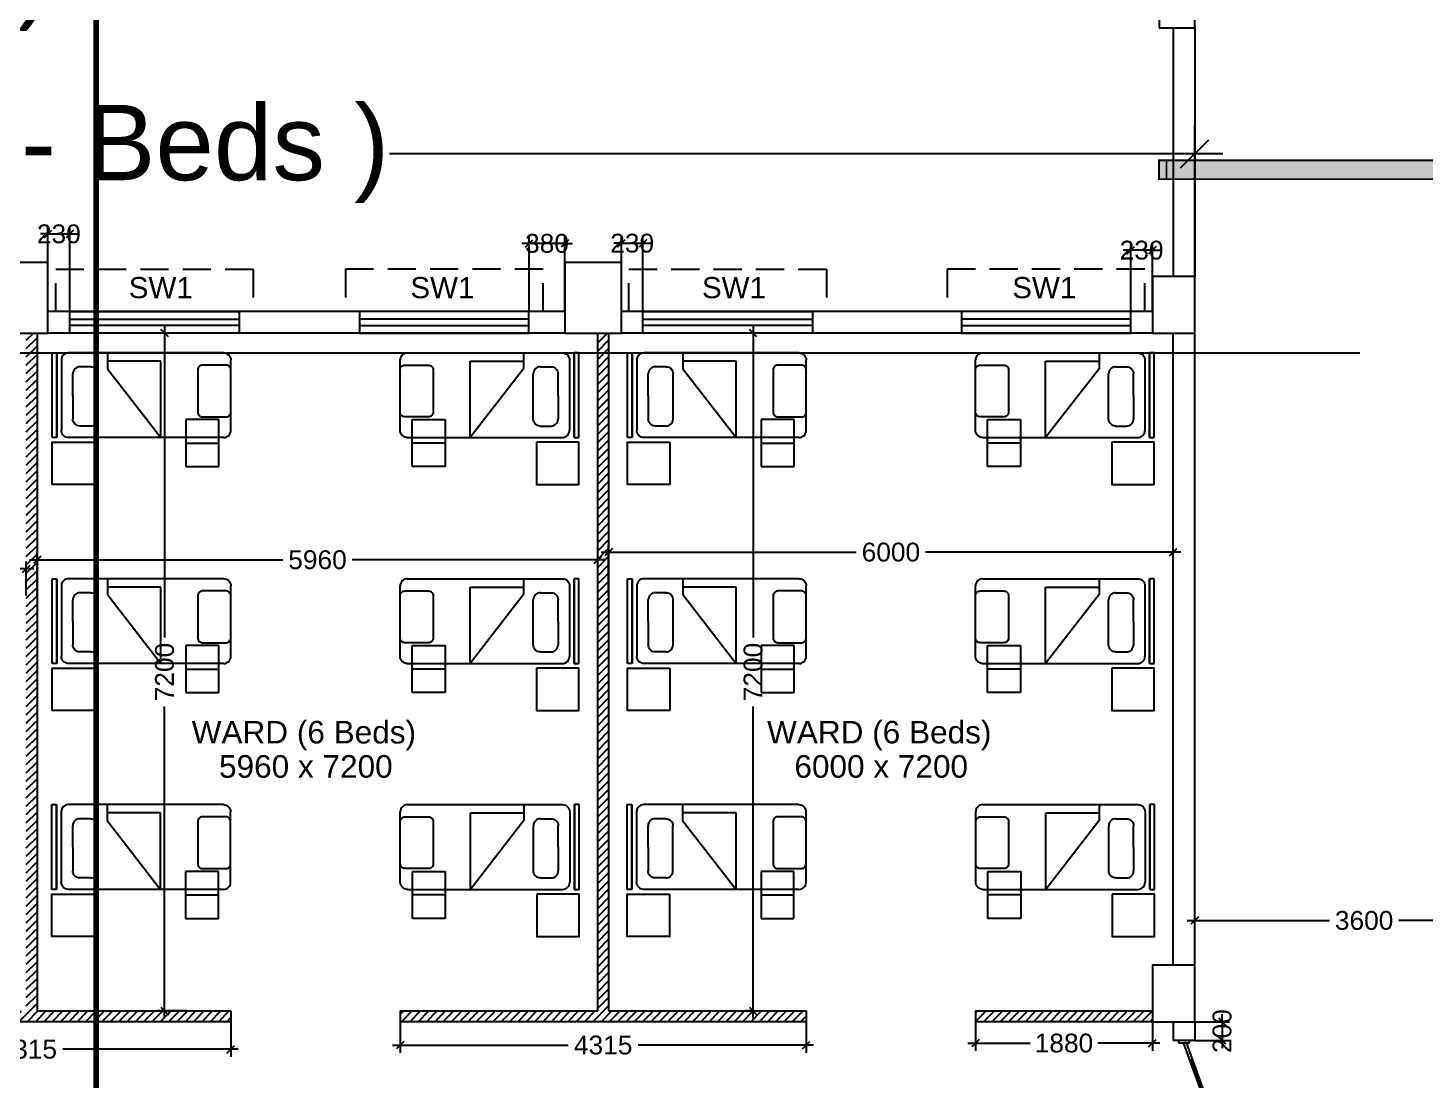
# Model space of a CAD drawing. Extents: x 7620542 to 7843793, y -6476226 to -6093835.
# Drawn here: x 7670059 to 7684907, y -6386640 to -6375462 of the extents above; entities that cross this region are included whole.
import ezdxf
from ezdxf.enums import TextEntityAlignment as Align

# ---------------------------------------------------------------- set-up
doc = ezdxf.new("R2010")
doc.units = 0
doc.header["$LTSCALE"] = 600
doc.header["$MEASUREMENT"] = 0
doc.header["$PDMODE"] = 35
doc.linetypes.add('DASHED', pattern=[0.75, 0.5, -0.25])
doc.linetypes.add('HIDDEN', pattern=[0.375, 0.25, -0.125])
doc.layers.get('0').update_dxf_attribs({"linetype": 'CONTINUOUS'})
doc.layers.get('Defpoints').update_dxf_attribs({"linetype": 'CONTINUOUS'})
for name, color, linetype in [('Beds', 33, 'CONTINUOUS'), ('Car', 8, 'CONTINUOUS'), ('chajja', 7, 'CONTINUOUS'), ('DIM-TEXT', 8, 'CONTINUOUS'), ('Exp.Joint', 104, 'CONTINUOUS'), ('Fire Door', 10, 'CONTINUOUS'), ('joinery', 7, 'CONTINUOUS'), ('LA-column', 3, 'CONTINUOUS'), ('PARTI', 21, 'CONTINUOUS'), ('Room Dim', 1, 'CONTINUOUS'), ('Sections', 10, 'CONTINUOUS'), ('TEXT', 6, 'CONTINUOUS'), ('Walls', 7, 'CONTINUOUS'), ('Ward Hatch', 170, 'CONTINUOUS'), ('WIN', 151, 'CONTINUOUS'), ('Working Dim', 5, 'CONTINUOUS')]:
    doc.layers.add(name, color=color, linetype=linetype)
doc.styles.add('ari', font='arial.ttf')
doc.styles.add('RT', font='romant.shx')
doc.dimstyles.new('int. dim', dxfattribs={"dimtxt": 450, "dimasz": 80, "dimexe": 80, "dimexo": 0, "dimgap": 70, "dimtad": 0, "dimdec": 0, "dimzin": 12, "dimdsep": 46, "dimtxsty": 'ari', "dimblk": 'OBLIQUE', "dimcen": 2, "dimdle": 80, "dimclrd": 256, "dimclre": 256, "dimclrt": 6, "dimadec": 0, "dimazin": 0, "dimtfac": 1, "dimtdec": 0, "dimtix": 1, "dimtmove": 2, "dimatfit": 3, "dimfxl": 1, "dimtolj": 1, "dimtzin": 0, "dimlwd": -1, "dimlwe": -1, "dimarcsym": 0})
doc.dimstyles.new('TEXT', dxfattribs={"dimscale": 0, "dimtxt": 600, "dimasz": 300, "dimexe": 300, "dimexo": 30, "dimgap": 50, "dimtad": 0, "dimdec": 0, "dimzin": 0, "dimdsep": 46, "dimtxsty": 'RT', "dimblk": 'OBLIQUE', "dimcen": 0.09, "dimdle": 300, "dimclrd": 256, "dimclre": 256, "dimclrt": 170, "dimadec": 0, "dimazin": 0, "dimtfac": 1, "dimtdec": 0, "dimtofl": 0, "dimtmove": 2, "dimatfit": 3, "dimfxl": 1, "dimfrac": 2, "dimtolj": 1, "dimtzin": 0, "dimlwd": -1, "dimlwe": -1, "dimarcsym": 0})

# ---------------------------------------------------------------- blocks, each defined once
blk = doc.blocks.new('_Oblique')
at = {"color": 0, "linetype": 'ByBlock', "lineweight": -2}
blk.add_line((-0.5, -0.5), (0.5, 0.5), dxfattribs=at)
blk = doc.blocks.new('*D464')
at = {"layer": 'Defpoints', "color": 0, "transparency": 16777216}
for p in [(7686059, -6384945), (7682459, -6385340, -3), (7686059, -6385340, -5)]:
    blk.add_point(p, dxfattribs=at)
at = {"layer": 'Working Dim', "transparency": 16777216}
for p, q in [((7682379, -6384945), (7683891, -6384945)), ((7682459, -6385340), (7682459, -6384865)), ((7686139, -6384945), (7684627, -6384945)), ((7686059, -6385340), (7686059, -6384865))]:
    blk.add_line(p, q, dxfattribs=at)
at = {"layer": 'Working Dim', "transparency": 16777216, "xscale": 80, "yscale": 80, "zscale": 80, "rotation": 180}
blk.add_blockref('_Oblique', (7682459, -6384945), dxfattribs=at)
at = {"layer": 'Working Dim', "transparency": 16777216, "xscale": 80, "yscale": 80, "zscale": 80}
blk.add_blockref('_Oblique', (7686059, -6384945), dxfattribs=at)
at = {"layer": 'Working Dim', "color": 6, "transparency": 16777216, "insert": (7684259, -6384945), "char_height": 200, "attachment_point": 5, "style": 'ari'}
blk.add_mtext('\\A1;3600', dxfattribs=at)
blk = doc.blocks.new('A$C1D410D94')
at = {"layer": 'Beds', "color": 8, "linetype": 'Continuous', "ltscale": 5}
for p, q in [((-1254, -462), (-1254, 438)), ((-1254, 438), (-1204, 438)), ((-1204, -462), (-1204, 438)), ((-1204, 438), (-1204, 438)), ((-1204, 438), (-1204, -462)), ((-1153, 377), (-1154, 363)), ((-1154, 363), (-1154, -387)), ((-1148, 392), (-1153, 377)), ((-1141, 404), (-1148, 392)), ((-1132, 416), (-1141, 404)), ((-1121, 425), (-1132, 416)), ((-1108, 432), (-1121, 425)), ((-1094, 436), (-1108, 432)), ((-1079, 438), (-1094, 436)), ((571, 438), (-1079, 438)), ((-666, 438), (-666, 269)), ((-98, 350), (-666, 350)), ((-98, -462), (-98, 350)), ((571, 438), (586, 436)), ((586, 436), (600, 432)), ((600, 432), (612, 425)), ((612, 425), (624, 416)), ((624, 416), (633, 404)), ((633, 404), (640, 392)), ((640, 392), (645, 377)), ((645, 377), (646, 363)), ((646, -387), (646, 363)), ((-1031, 229), (-1032, 214)), ((-1032, -15), (-1032, 214)), ((-1027, 243), (-1031, 229)), ((-1020, 256), (-1027, 243)), ((-1010, 267), (-1020, 256)), ((-999, 277), (-1010, 267)), ((-986, 284), (-999, 277)), ((-972, 288), (-986, 284)), ((-957, 289), (-972, 288)), ((-843, 289), (-957, 289)), ((-843, 289), (-829, 288)), ((-829, 288), (-814, 284)), ((-814, 284), (-802, 277)), ((-802, 277), (-790, 267)), ((-790, 267), (-781, 256)), ((-781, 256), (-774, 243)), ((-774, 243), (-770, 229)), ((-770, 229), (-768, 214)), ((-768, -265), (-768, 214)), ((-666, 269), (-98, -462)), ((-1032, -15), (-1032, -265)), ((-1031, -280), (-1032, -265)), ((-1027, -294), (-1031, -280)), ((-1020, -307), (-1027, -294)), ((-781, -307), (-774, -294)), ((-774, -294), (-770, -280)), ((-770, -280), (-768, -265)), ((-1153, -402), (-1154, -387)), ((-1148, -416), (-1153, -402)), ((-1141, -429), (-1148, -416)), ((-1132, -440), (-1141, -429)), ((-1121, -449), (-1132, -440)), ((-1010, -318), (-1020, -307)), ((-999, -328), (-1010, -318)), ((-986, -335), (-999, -328)), ((-972, -339), (-986, -335)), ((-957, -340), (-972, -339)), ((-843, -340), (-957, -340)), ((-843, -340), (-829, -339)), ((-829, -339), (-814, -335)), ((-814, -335), (-802, -328)), ((-802, -328), (-790, -318)), ((-790, -318), (-781, -307)), ((612, -449), (624, -440)), ((624, -440), (633, -429)), ((633, -429), (640, -416)), ((640, -416), (645, -402)), ((645, -402), (646, -387)), ((-1204, -462), (-1254, -462)), ((-1108, -457), (-1121, -449)), ((-1094, -461), (-1108, -457)), ((-1079, -462), (-1094, -461)), ((571, -462), (-1079, -462)), ((571, -462), (586, -461)), ((586, -461), (600, -456)), ((600, -456), (612, -449))]:
    blk.add_line(p, q, dxfattribs=at)
at = {"layer": 'Beds', "color": 8, "linetype": 'HIDDEN', "ltscale": 100}
blk.add_line((168, -521), (518, -521), dxfattribs=at)
at = {"layer": 'Beds', "color": 8}
blk.add_lwpolyline([(646, -192), (646, 258, 0.414214), (596, 308), (346, 308, 0.414214), (296, 258), (296, -192, 0.414214), (346, -242), (596, -242, 0.414214)], format="xyb", close=True, dxfattribs=at)
at = {"layer": 'Beds', "color": 8, "linetype": 'HIDDEN', "ltscale": 100}
blk.add_lwpolyline([(518, -771), (518, -271), (168, -271), (168, -771)], close=True, dxfattribs=at)
at = {"layer": 'Beds', "color": 8, "linetype": 'Continuous', "ltscale": 5}
blk.add_lwpolyline([(-804, -512), (-804, -962), (-1254, -962), (-1254, -512)], close=True, dxfattribs=at)
blk = doc.blocks.new('*D840')
at = {"layer": 'Defpoints', "color": 0, "linetype": 'Continuous', "transparency": 16777216}
for p in [(7641399, -6372926, -11), (7682459, -6372926, 1), (7641399, -6374973)]:
    blk.add_point(p, dxfattribs=at)
at = {"layer": 'DIM-TEXT', "transparency": 16777216}
for p, q in [((7641399, -6372926), (7641399, -6375273)), ((7682459, -6372926), (7682459, -6375273)), ((7641099, -6374973), (7653555, -6374973)), ((7682759, -6374973), (7670303, -6374973))]:
    blk.add_line(p, q, dxfattribs=at)
at = {"layer": 'DIM-TEXT', "linetype": 'Continuous', "transparency": 16777216, "xscale": 300, "yscale": 300, "zscale": 300, "rotation": 180}
blk.add_blockref('_Oblique', (7641399, -6374973), dxfattribs=at)
at = {"layer": 'DIM-TEXT', "linetype": 'Continuous', "transparency": 16777216, "xscale": 300, "yscale": 300, "zscale": 300}
blk.add_blockref('_Oblique', (7682459, -6374973), dxfattribs=at)
at = {"layer": 'DIM-TEXT', "color": 170, "linetype": 'Continuous', "transparency": 16777216, "insert": (7661929, -6374973), "char_height": 750, "attachment_point": 5, "style": 'ari'}
blk.add_mtext('\\A1;{\\H1.067x;PAY ROOMS - 14 Nos. (28 Beds)}', dxfattribs=at)
blk = doc.blocks.new('*D841')
at = {"layer": 'Defpoints', "color": 0, "linetype": 'Continuous', "transparency": 16777216}
for p in [(7641549, -6376800), (7641549, -6377494), (7682459, -6378105, 1)]:
    blk.add_point(p, dxfattribs=at)
at = {"layer": 'DIM-TEXT', "transparency": 16777216}
for p, q in [((7641549, -6377494), (7641549, -6376500)), ((7682459, -6378105), (7682459, -6376500)), ((7641249, -6376800), (7650108, -6376800)), ((7682759, -6376800), (7673900, -6376800))]:
    blk.add_line(p, q, dxfattribs=at)
at = {"layer": 'DIM-TEXT', "linetype": 'Continuous', "transparency": 16777216, "xscale": 300, "yscale": 300, "zscale": 300, "rotation": 180}
blk.add_blockref('_Oblique', (7641549, -6376800), dxfattribs=at)
at = {"layer": 'DIM-TEXT', "linetype": 'Continuous', "transparency": 16777216, "xscale": 300, "yscale": 300, "zscale": 300}
blk.add_blockref('_Oblique', (7682459, -6376800), dxfattribs=at)
at = {"layer": 'DIM-TEXT', "color": 170, "linetype": 'Continuous', "transparency": 16777216, "insert": (7662004, -6376800), "char_height": 750, "attachment_point": 5, "style": 'ari'}
blk.add_mtext('\\A1;{\\H1.067X;GENERAL MEDICINE (FEMALE) - ( 30 - Beds )}', dxfattribs=at)
blk = doc.blocks.new('*D1253')
at = {"layer": 'Defpoints', "color": 0, "transparency": 16777216}
for p in [(7686059, -6384945), (7682459, -6385340, -3), (7686059, -6385340, -5)]:
    blk.add_point(p, dxfattribs=at)
at = {"layer": 'Working Dim', "transparency": 16777216}
for p, q in [((7682379, -6384945), (7683891, -6384945)), ((7682459, -6385340), (7682459, -6384865)), ((7686139, -6384945), (7684627, -6384945)), ((7686059, -6385340), (7686059, -6384865))]:
    blk.add_line(p, q, dxfattribs=at)
at = {"layer": 'Working Dim', "transparency": 16777216, "xscale": 80, "yscale": 80, "zscale": 80, "rotation": 180}
blk.add_blockref('_Oblique', (7682459, -6384945), dxfattribs=at)
at = {"layer": 'Working Dim', "transparency": 16777216, "xscale": 80, "yscale": 80, "zscale": 80}
blk.add_blockref('_Oblique', (7686059, -6384945), dxfattribs=at)
at = {"layer": 'Working Dim', "color": 6, "transparency": 16777216, "insert": (7684259, -6384945), "char_height": 200, "attachment_point": 5, "style": 'ari'}
blk.add_mtext('\\A1;3600', dxfattribs=at)
blk = doc.blocks.new('*D1298')
at = {"layer": 'Defpoints', "color": 0, "transparency": 16777216}
for p in [(7676230, -6381032), (7676230, -6381492), (7682230, -6381492, 2)]:
    blk.add_point(p, dxfattribs=at)
at = {"layer": 'Working Dim', "transparency": 16777216}
for p, q in [((7676230, -6381492), (7676230, -6380952)), ((7682230, -6381492), (7682230, -6380952)), ((7676150, -6381032), (7678861, -6381032)), ((7682310, -6381032), (7679599, -6381032))]:
    blk.add_line(p, q, dxfattribs=at)
at = {"layer": 'Working Dim', "transparency": 16777216, "xscale": 80, "yscale": 80, "zscale": 80, "rotation": 180}
blk.add_blockref('_Oblique', (7676230, -6381032), dxfattribs=at)
at = {"layer": 'Working Dim', "transparency": 16777216, "xscale": 80, "yscale": 80, "zscale": 80}
blk.add_blockref('_Oblique', (7682230, -6381032), dxfattribs=at)
at = {"layer": 'Working Dim', "color": 6, "transparency": 16777216, "insert": (7679230, -6381032), "char_height": 200, "attachment_point": 5, "style": 'ari'}
blk.add_mtext('\\A1;6000', dxfattribs=at)
blk = doc.blocks.new('*D1299')
at = {"layer": 'Defpoints', "color": 0, "transparency": 16777216}
for p in [(7677766, -6378705), (7677775, -6378705, 5), (7677775, -6385905, 4)]:
    blk.add_point(p, dxfattribs=at)
at = {"layer": 'Working Dim', "transparency": 16777216}
for p, q in [((7677775, -6378705), (7677686, -6378705)), ((7677766, -6378625), (7677766, -6381937)), ((7677766, -6385985), (7677766, -6382672)), ((7677775, -6385905), (7677686, -6385905))]:
    blk.add_line(p, q, dxfattribs=at)
at = {"layer": 'Working Dim', "transparency": 16777216, "xscale": 80, "yscale": 80, "zscale": 80}
for p, rotation in [((7677766, -6378705), 90), ((7677766, -6385905), 270)]:
    blk.add_blockref('_Oblique', p, dxfattribs=dict(at, rotation=rotation))
at = {"layer": 'Working Dim', "color": 6, "transparency": 16777216, "insert": (7677766, -6382305), "char_height": 200, "attachment_point": 5, "rotation": 90, "style": 'ari'}
blk.add_mtext('\\A1;7200', dxfattribs=at)
blk = doc.blocks.new('*D1300')
at = {"layer": 'Defpoints', "color": 0, "transparency": 16777216}
for p in [(7670156, -6381113), (7670156, -6381492), (7676116, -6381492)]:
    blk.add_point(p, dxfattribs=at)
at = {"layer": 'Working Dim', "transparency": 16777216}
for p, q in [((7670156, -6381492), (7670156, -6381033)), ((7676116, -6381492), (7676116, -6381033)), ((7670076, -6381113), (7672768, -6381113)), ((7676196, -6381113), (7673505, -6381113))]:
    blk.add_line(p, q, dxfattribs=at)
at = {"layer": 'Working Dim', "transparency": 16777216, "xscale": 80, "yscale": 80, "zscale": 80, "rotation": 180}
blk.add_blockref('_Oblique', (7670156, -6381113), dxfattribs=at)
at = {"layer": 'Working Dim', "transparency": 16777216, "xscale": 80, "yscale": 80, "zscale": 80}
blk.add_blockref('_Oblique', (7676116, -6381113), dxfattribs=at)
at = {"layer": 'Working Dim', "color": 6, "transparency": 16777216, "insert": (7673136, -6381113), "char_height": 200, "attachment_point": 5, "style": 'ari'}
blk.add_mtext('\\A1;5960', dxfattribs=at)
blk = doc.blocks.new('*D1301')
at = {"layer": 'Defpoints', "color": 0, "transparency": 16777216}
for p in [(7671511, -6378705), (7671747, -6378705, 16), (7671747, -6385905, 3)]:
    blk.add_point(p, dxfattribs=at)
at = {"layer": 'Working Dim', "transparency": 16777216}
for p, q in [((7671747, -6378705), (7671431, -6378705)), ((7671511, -6378625), (7671511, -6381937)), ((7671511, -6385985), (7671511, -6382672)), ((7671747, -6385905), (7671431, -6385905))]:
    blk.add_line(p, q, dxfattribs=at)
at = {"layer": 'Working Dim', "transparency": 16777216, "xscale": 80, "yscale": 80, "zscale": 80}
for p, rotation in [((7671511, -6378705), 90), ((7671511, -6385905), 270)]:
    blk.add_blockref('_Oblique', p, dxfattribs=dict(at, rotation=rotation))
at = {"layer": 'Working Dim', "color": 6, "transparency": 16777216, "insert": (7671511, -6382305), "char_height": 200, "attachment_point": 5, "rotation": 90, "style": 'ari'}
blk.add_mtext('\\A1;7200', dxfattribs=at)
blk = doc.blocks.new('*D1302')
at = {"layer": 'Defpoints', "color": 0, "transparency": 16777216}
for p in [(7664061, -6381209), (7664061, -6381492), (7670041, -6381492)]:
    blk.add_point(p, dxfattribs=at)
at = {"layer": 'Working Dim', "transparency": 16777216}
for p, q in [((7663981, -6381209), (7666683, -6381209)), ((7664061, -6381492), (7664061, -6381129)), ((7670121, -6381209), (7667419, -6381209)), ((7670041, -6381492), (7670041, -6381129))]:
    blk.add_line(p, q, dxfattribs=at)
at = {"layer": 'Working Dim', "transparency": 16777216, "xscale": 80, "yscale": 80, "zscale": 80, "rotation": 180}
blk.add_blockref('_Oblique', (7664061, -6381209), dxfattribs=at)
at = {"layer": 'Working Dim', "transparency": 16777216, "xscale": 80, "yscale": 80, "zscale": 80}
blk.add_blockref('_Oblique', (7670041, -6381209), dxfattribs=at)
at = {"layer": 'Working Dim', "color": 6, "transparency": 16777216, "insert": (7667051, -6381209), "char_height": 200, "attachment_point": 5, "style": 'ari'}
blk.add_mtext('\\A1;5980', dxfattribs=at)
blk = doc.blocks.new('*D1360')
at = {"layer": 'Defpoints', "color": 0, "transparency": 16777216}
for p in [(7667899, -6386020, 12), (7672214, -6386020, 12), (7667899, -6386313)]:
    blk.add_point(p, dxfattribs=at)
at = {"layer": 'Working Dim', "transparency": 16777216}
for p, q in [((7667899, -6386020), (7667899, -6386393)), ((7672214, -6386020), (7672214, -6386393)), ((7667819, -6386313), (7669684, -6386313)), ((7672294, -6386313), (7670430, -6386313))]:
    blk.add_line(p, q, dxfattribs=at)
at = {"layer": 'Working Dim', "transparency": 16777216, "xscale": 80, "yscale": 80, "zscale": 80, "rotation": 180}
blk.add_blockref('_Oblique', (7667899, -6386313), dxfattribs=at)
at = {"layer": 'Working Dim', "transparency": 16777216, "xscale": 80, "yscale": 80, "zscale": 80}
blk.add_blockref('_Oblique', (7672214, -6386313), dxfattribs=at)
at = {"layer": 'Working Dim', "color": 6, "transparency": 16777216, "insert": (7670057, -6386313), "char_height": 200, "attachment_point": 5, "style": 'ari'}
blk.add_mtext('\\A1;4315', dxfattribs=at)
blk = doc.blocks.new('*D1361')
at = {"layer": 'Defpoints', "color": 0, "transparency": 16777216}
for p in [(7674014, -6386020, 12), (7678329, -6386020, 12), (7674014, -6386269)]:
    blk.add_point(p, dxfattribs=at)
at = {"layer": 'Working Dim', "transparency": 16777216}
for p, q in [((7674014, -6386020), (7674014, -6386349)), ((7678329, -6386020), (7678329, -6386349)), ((7673934, -6386269), (7675799, -6386269)), ((7678409, -6386269), (7676545, -6386269))]:
    blk.add_line(p, q, dxfattribs=at)
at = {"layer": 'Working Dim', "transparency": 16777216, "xscale": 80, "yscale": 80, "zscale": 80, "rotation": 180}
blk.add_blockref('_Oblique', (7674014, -6386269), dxfattribs=at)
at = {"layer": 'Working Dim', "transparency": 16777216, "xscale": 80, "yscale": 80, "zscale": 80}
blk.add_blockref('_Oblique', (7678329, -6386269), dxfattribs=at)
at = {"layer": 'Working Dim', "color": 6, "transparency": 16777216, "insert": (7676172, -6386269), "char_height": 200, "attachment_point": 5, "style": 'ari'}
blk.add_mtext('\\A1;4315', dxfattribs=at)
blk = doc.blocks.new('*D1362')
at = {"layer": 'Defpoints', "color": 0, "transparency": 16777216}
for p in [(7680129, -6386020, 12), (7682009, -6386020, 12), (7680129, -6386248)]:
    blk.add_point(p, dxfattribs=at)
at = {"layer": 'Working Dim', "transparency": 16777216}
for p, q in [((7680129, -6386020), (7680129, -6386328)), ((7682009, -6386020), (7682009, -6386328)), ((7680049, -6386248), (7680710, -6386248)), ((7682089, -6386248), (7681428, -6386248))]:
    blk.add_line(p, q, dxfattribs=at)
at = {"layer": 'Working Dim', "transparency": 16777216, "xscale": 80, "yscale": 80, "zscale": 80, "rotation": 180}
blk.add_blockref('_Oblique', (7680129, -6386248), dxfattribs=at)
at = {"layer": 'Working Dim', "transparency": 16777216, "xscale": 80, "yscale": 80, "zscale": 80}
blk.add_blockref('_Oblique', (7682009, -6386248), dxfattribs=at)
at = {"layer": 'Working Dim', "color": 6, "transparency": 16777216, "insert": (7681069, -6386248), "char_height": 200, "attachment_point": 5, "style": 'ari'}
blk.add_mtext('\\A1;1880', dxfattribs=at)
blk = doc.blocks.new('*D1450')
at = {"layer": 'Defpoints', "color": 0, "transparency": 16777216}
for p in [(7670504, -6377651), (7670271, -6378474, 8), (7670504, -6378475)]:
    blk.add_point(p, dxfattribs=at)
at = {"layer": 'Working Dim', "transparency": 16777216}
for p, q in [((7670271, -6377651), (7670191, -6377651)), ((7670271, -6378474), (7670271, -6377571)), ((7670271, -6377651), (7670504, -6377651)), ((7670504, -6378475), (7670504, -6377571)), ((7670504, -6377651), (7670584, -6377651))]:
    blk.add_line(p, q, dxfattribs=at)
at = {"layer": 'Working Dim', "transparency": 16777216, "xscale": 80, "yscale": 80, "zscale": 80}
blk.add_blockref('_Oblique', (7670271, -6377651), dxfattribs=at)
at = {"layer": 'Working Dim', "transparency": 16777216, "xscale": 80, "yscale": 80, "zscale": 80, "rotation": 180}
blk.add_blockref('_Oblique', (7670504, -6377651), dxfattribs=at)
at = {"layer": 'Working Dim', "color": 6, "transparency": 16777216, "insert": (7670387, -6377651), "char_height": 200, "attachment_point": 5, "style": 'ari'}
blk.add_mtext('\\A1;230', dxfattribs=at)
blk = doc.blocks.new('*D1451')
at = {"layer": 'Defpoints', "color": 0, "transparency": 16777216}
for p in [(7675386, -6377752), (7675386, -6378474), (7675765, -6378474)]:
    blk.add_point(p, dxfattribs=at)
at = {"layer": 'Working Dim', "transparency": 16777216}
for p, q in [((7675386, -6378474), (7675386, -6377672)), ((7675765, -6378474), (7675765, -6377672)), ((7675386, -6377752), (7675306, -6377752)), ((7675765, -6377752), (7675386, -6377752)), ((7675765, -6377752), (7675845, -6377752))]:
    blk.add_line(p, q, dxfattribs=at)
at = {"layer": 'Working Dim', "transparency": 16777216, "xscale": 80, "yscale": 80, "zscale": 80}
blk.add_blockref('_Oblique', (7675386, -6377752), dxfattribs=at)
at = {"layer": 'Working Dim', "transparency": 16777216, "xscale": 80, "yscale": 80, "zscale": 80, "rotation": 180}
blk.add_blockref('_Oblique', (7675765, -6377752), dxfattribs=at)
at = {"layer": 'Working Dim', "color": 6, "transparency": 16777216, "insert": (7675575, -6377752), "char_height": 200, "attachment_point": 5, "style": 'ari'}
blk.add_mtext('\\A1;380', dxfattribs=at)
blk = doc.blocks.new('*D1452')
at = {"layer": 'Defpoints', "color": 0, "transparency": 16777216}
for p in [(7676595, -6377750), (7676365, -6378475), (7676595, -6378475)]:
    blk.add_point(p, dxfattribs=at)
at = {"layer": 'Working Dim', "transparency": 16777216}
for p, q in [((7676365, -6378475), (7676365, -6377670)), ((7676595, -6378475), (7676595, -6377670)), ((7676365, -6377750), (7676285, -6377750)), ((7676365, -6377750), (7676595, -6377750)), ((7676595, -6377750), (7676675, -6377750))]:
    blk.add_line(p, q, dxfattribs=at)
at = {"layer": 'Working Dim', "transparency": 16777216, "xscale": 80, "yscale": 80, "zscale": 80}
blk.add_blockref('_Oblique', (7676365, -6377750), dxfattribs=at)
at = {"layer": 'Working Dim', "transparency": 16777216, "xscale": 80, "yscale": 80, "zscale": 80, "rotation": 180}
blk.add_blockref('_Oblique', (7676595, -6377750), dxfattribs=at)
at = {"layer": 'Working Dim', "color": 6, "transparency": 16777216, "insert": (7676480, -6377750), "char_height": 200, "attachment_point": 5, "style": 'ari'}
blk.add_mtext('\\A1;230', dxfattribs=at)
blk = doc.blocks.new('*D1453')
at = {"layer": 'Defpoints', "color": 0, "transparency": 16777216}
for p in [(7681779, -6377824), (7681779, -6378475), (7682009, -6378475)]:
    blk.add_point(p, dxfattribs=at)
at = {"layer": 'Working Dim', "transparency": 16777216}
for p, q in [((7681779, -6377824), (7681699, -6377824)), ((7681779, -6378475), (7681779, -6377744)), ((7682009, -6377824), (7681779, -6377824)), ((7682009, -6378475), (7682009, -6377744)), ((7682009, -6377824), (7682089, -6377824))]:
    blk.add_line(p, q, dxfattribs=at)
at = {"layer": 'Working Dim', "transparency": 16777216, "xscale": 80, "yscale": 80, "zscale": 80}
blk.add_blockref('_Oblique', (7681779, -6377824), dxfattribs=at)
at = {"layer": 'Working Dim', "transparency": 16777216, "xscale": 80, "yscale": 80, "zscale": 80, "rotation": 180}
blk.add_blockref('_Oblique', (7682009, -6377824), dxfattribs=at)
at = {"layer": 'Working Dim', "color": 6, "transparency": 16777216, "insert": (7681894, -6377824), "char_height": 200, "attachment_point": 5, "style": 'ari'}
blk.add_mtext('\\A1;230', dxfattribs=at)
blk = doc.blocks.new('A$C15456D16')
at = {"layer": 'Fire Door'}
for p, q in [((969, -4), (56, 329)), ((969, -4), (56, 329)), ((969, -4), (56, 329)), ((979, 23), (65, 355)), ((979, 23), (65, 355)), ((979, 23), (65, 355)), ((248, 289), (238, 262)), ((248, 289), (238, 262)), ((248, 289), (238, 262)), ((791, 76), (243, 276)), ((791, 76), (243, 276)), ((791, 76), (243, 276)), ((-1000, 56), (-972, 56)), ((-1000, -56), (-1000, 56)), ((-1000, 56), (-972, 56)), ((-1000, -56), (-1000, 56)), ((-1000, 56), (-972, 56)), ((-1000, -56), (-1000, 56)), ((-979, -23), (-969, 4)), ((-979, -23), (-969, 4)), ((-979, -23), (-969, 4)), ((-972, -56), (-972, 56)), ((-972, -56), (-972, 56)), ((-972, -56), (-972, 56)), ((-969, 4), (-56, -329)), ((-969, 4), (-56, -329)), ((-969, 4), (-56, -329)), ((796, 89), (786, 63)), ((796, 89), (786, 63)), ((796, 89), (786, 63)), ((979, 23), (969, -4)), ((979, 23), (969, -4)), ((979, 23), (969, -4)), ((1000, 56), (972, 56)), ((972, -56), (972, 56)), ((1000, 56), (972, 56)), ((972, -56), (972, 56)), ((1000, 56), (972, 56)), ((972, -56), (972, 56)), ((1000, -56), (1000, 56)), ((1000, -56), (1000, 56)), ((1000, -56), (1000, 56)), ((-1000, -56), (-972, -56)), ((-1000, -56), (-972, -56)), ((-1000, -56), (-972, -56)), ((-979, -23), (-65, -355)), ((-979, -23), (-65, -355)), ((-979, -23), (-65, -355)), ((-796, -89), (-786, -63)), ((-796, -89), (-786, -63)), ((-796, -89), (-786, -63)), ((-791, -76), (-243, -276)), ((-791, -76), (-243, -276)), ((-791, -76), (-243, -276)), ((1000, -56), (972, -56)), ((1000, -56), (972, -56)), ((1000, -56), (972, -56)), ((-238, -262), (-248, -289)), ((-238, -262), (-248, -289)), ((-238, -262), (-248, -289))]:
    blk.add_line(p, q, dxfattribs=at)
at = {"layer": 'Fire Door', "extrusion": (0, 0, -1)}
for centre, major_axis, start_param, end_param in [((-1000, 0), (-1000, 0), 2.617886, 3.665084), ((-1000, 0), (-1000, 0), 2.617886, 3.665084), ((-1000, 0), (-1000, 0), 2.617886, 3.665084), ((1000, 0), (1000, 0), 2.618102, 3.665299), ((1000, 0), (1000, 0), 2.618102, 3.665299), ((1000, 0), (1000, 0), 2.618102, 3.665299)]:
    blk.add_ellipse(centre, major_axis=major_axis, ratio=1, start_param=start_param, end_param=end_param, dxfattribs=at)
blk = doc.blocks.new('*D1545')
at = {"layer": 'Defpoints', "color": 0, "transparency": 16777216}
for p in [(7682459, -6386020, 8), (7682459, -6386220), (7682750, -6386220)]:
    blk.add_point(p, dxfattribs=at)
at = {"layer": 'Working Dim', "transparency": 16777216}
for p, q in [((7682750, -6386020), (7682750, -6385940)), ((7682459, -6386020), (7682830, -6386020)), ((7682750, -6386020), (7682750, -6386220)), ((7682459, -6386220), (7682830, -6386220)), ((7682750, -6386220), (7682750, -6386300))]:
    blk.add_line(p, q, dxfattribs=at)
at = {"layer": 'Working Dim', "transparency": 16777216, "xscale": 80, "yscale": 80, "zscale": 80}
for p, rotation in [((7682750, -6386020), 270), ((7682750, -6386220), 90)]:
    blk.add_blockref('_Oblique', p, dxfattribs=dict(at, rotation=rotation))
at = {"layer": 'Working Dim', "color": 6, "transparency": 16777216, "insert": (7682750, -6386120), "char_height": 200, "attachment_point": 5, "rotation": 90, "style": 'ari'}
blk.add_mtext('\\A1;200', dxfattribs=at)

msp = doc.modelspace()

# ---------------------------------------------------------------- hatches: boundary and pattern name
at = {"layer": 'Exp.Joint', "linetype": 'HIDDEN'}
for points in [[(7682077.999, -6376868.474), (7686287.999, -6376868.474), (7686287.999, -6377068.474), (7682077.999, -6377068.474)], [(7682159.138, -6376868.474), (7686289.139, -6376868.474), (7686289.139, -6377068.474), (7682159.138, -6377068.474)]]:
    msp.add_hatch(color=256, dxfattribs=at).paths.add_polyline_path(points)
at = {"layer": 'Ward Hatch'}
h = msp.add_hatch(dxfattribs=at)
h.set_pattern_fill('ANSI31', color=256, scale=500, style=0)
h.set_pattern_definition([(45, (554749.81, 0), (-44.19417382, 44.19417382), [])])
h.paths.add_polyline_path([(7653869.46, -6385904.725), (7651988.963, -6385904.725), (7651988.963, -6386019.725), (7653869.46, -6386019.725)])
h.paths.add_polyline_path([(7659984.46, -6385904.725), (7657646.551, -6385904.725), (7657646.551, -6378704.497), (7657531.551, -6378704.497), (7657531.551, -6385904.725), (7655669.46, -6385904.725), (7655669.46, -6386019.725), (7659984.46, -6386019.725)])
h.paths.add_polyline_path([(7666099.46, -6385904.725), (7664062.052, -6385904.725), (7664062.052, -6378704.497), (7663947.052, -6378704.497), (7663947.052, -6385904.725), (7661784.46, -6385904.725), (7661784.46, -6386019.725), (7666099.46, -6386019.725)])
h.paths.add_polyline_path([(7672214.46, -6385904.725), (7670156.14, -6385904.725), (7670156.14, -6378704.5), (7670041.14, -6378704.5), (7670041.14, -6385904.725), (7667899.46, -6385904.725), (7667899.46, -6386019.725), (7672214.46, -6386019.725)])
h.paths.add_polyline_path([(7678329.46, -6385904.725), (7676229.46, -6385904.725), (7676229.46, -6378704.497), (7676114.46, -6378704.497), (7676114.46, -6385904.725), (7674014.46, -6385904.725), (7674014.46, -6386019.725), (7678329.46, -6386019.725)])
h.paths.add_polyline_path([(7682009.143, -6385904.725), (7680129.46, -6385904.725), (7680129.46, -6386019.725), (7682009.143, -6386019.725)])

# ---------------------------------------------------------------- linework, layer by layer
at = {"layer": 'Car'}
msp.add_line((7652715.524, -6378914.125, -14.83), (7684213.447, -6378914.125, -14.83), dxfattribs=at)
at = {"layer": 'chajja', "color": 7, "linetype": 'DASHED', "elevation": -14.83}
for points in [[(7670353.553, -6378474.513), (7670353.553, -6378024.513), (7672453.553, -6378024.513), (7672453.553, -6378474.513)], [(7675532.552, -6378474.513), (7675532.552, -6378024.513), (7673432.552, -6378024.513), (7673432.552, -6378474.513)], [(7676445.053, -6378474.513), (7676445.053, -6378024.513), (7678545.053, -6378024.513), (7678545.053, -6378474.513)], [(7681929.053, -6378474.513), (7681929.053, -6378024.513), (7679829.053, -6378024.513), (7679829.053, -6378474.513)]]:
    msp.add_lwpolyline(points, dxfattribs=at)
at = {"layer": 'Exp.Joint', "linetype": 'HIDDEN', "const_width": 20, "elevation": -13.013}
for points in [[(7682077.999, -6376868.474), (7686287.999, -6376868.474), (7686287.999, -6377068.474), (7682077.999, -6377068.474)], [(7682159.138, -6376868.474), (7686289.139, -6376868.474), (7686289.139, -6377068.474), (7682159.138, -6377068.474)]]:
    msp.add_lwpolyline(points, close=True, dxfattribs=at)
at = {"layer": 'LA-column', "color": 2}
for points, elevation in [([(7682079.143, -6375462.438), (7682459.143, -6375462.438), (7682459.143, -6375082.438), (7682079.143, -6375082.438)], -9.699), ([(7670271.142, -6378704.5), (7670271.142, -6377954.5), (7669671.142, -6377954.5), (7669671.142, -6378704.5)], -12.441), ([(7676365.143, -6378704.497), (7676365.143, -6377954.497), (7675765.143, -6377954.497), (7675765.143, -6378704.497)], -12.441), ([(7682459.143, -6378704.51), (7682459.143, -6378104.51), (7682009.143, -6378104.51), (7682009.143, -6378704.51)], -12.441), ([(7682459.143, -6386019.552), (7682459.143, -6385419.552), (7682009.143, -6385419.552), (7682009.143, -6386019.552)], -12.441)]:
    msp.add_lwpolyline(points, close=True, dxfattribs=dict(at, elevation=elevation))
at = {"layer": 'PARTI', "color": 7, "linetype": 'Continuous'}
for p, q in [((7670156.14, -6378704.491, -14.83), (7670156.14, -6385904.725, -14.83)), ((7676114.46, -6385904.725, -14.83), (7676114.46, -6378704.501, -14.83)), ((7676229.46, -6378704.501, -14.83), (7676229.46, -6385904.725, -14.83)), ((7670156.14, -6385904.725, -14.83), (7672214.46, -6385904.725, -14.83)), ((7672214.46, -6385904.725, -14.83), (7672214.46, -6386019.725, -14.83)), ((7674014.46, -6385904.725, -14.83), (7676114.46, -6385904.725, -14.83)), ((7674014.46, -6385904.725, -14.83), (7674014.46, -6386019.725, -14.83)), ((7676229.46, -6385904.725, -14.83), (7678329.46, -6385904.725, -14.83)), ((7678329.46, -6385904.725, -14.83), (7678329.46, -6386019.725, -14.83)), ((7680129.46, -6385904.725, -14.83), (7682009.053, -6385904.725, -14.83)), ((7680129.46, -6385904.725, -14.83), (7680129.46, -6386019.725, -14.83)), ((7672214.46, -6386019.725, -14.83), (7667899.46, -6386019.725, -14.83)), ((7678329.46, -6386019.725, -14.83), (7674014.46, -6386019.725, -14.83)), ((7682009.053, -6386019.725, -14.83), (7680129.46, -6386019.725, -14.83))]:
    msp.add_line(p, q, dxfattribs=at)
at = {"layer": 'Sections', "linetype": 'DASHED', "lineweight": 0, "ltscale": 2, "const_width": 60, "elevation": -14.83, "flags": 128}
msp.add_lwpolyline([(7670782.853, -6460853.906), (7671915.506, -6461401.774), (7670782.853, -6461401.774), (7670782.853, -6331751.836), (7671915.506, -6331751.836), (7670782.853, -6332299.705)], dxfattribs=at)
at = {"layer": 'Walls', "linetype": 'Continuous'}
for p, q in [((7682229.053, -6375462.438, -14.83), (7682229.053, -6378104.514, -14.83)), ((7682459.053, -6375462.438, -14.83), (7682459.053, -6378104.514, -14.83)), ((7675765.053, -6378474.491, -14.83), (7670271.052, -6378474.491, -14.83)), ((7682009.053, -6378474.509, -14.83), (7676365.053, -6378474.509, -14.83)), ((7675765.053, -6378704.491, -14.83), (7670271.052, -6378704.491, -14.83)), ((7682009.053, -6378704.509, -14.83), (7676365.053, -6378704.509, -14.83)), ((7682229.052, -6386019.556, -14.83), (7682229.052, -6386219.587, -14.83)), ((7682459.052, -6386019.556, -14.83), (7682459.052, -6386219.587, -14.83)), ((7682459.052, -6386219.587, -14.83), (7682229.052, -6386219.587, -14.83))]:
    msp.add_line(p, q, dxfattribs=at)
at = {"layer": 'Walls', "linetype": 'Continuous', "extrusion": (0.000145144, -2.25336e-17, 1)}
for p, q in [((7682229.052, -6385419.556, -14.83), (7682229.053, -6378704.514, -14.83)), ((7682459.053, -6385419.556, -14.83), (7682459.053, -6378704.514, -14.83))]:
    msp.add_line(p, q, dxfattribs=at)
at = {"layer": 'Walls', "linetype": 'Continuous', "elevation": -14.83, "flags": 128}
for points in [[(7682229.052, -6386019.556), (7682229.052, -6386219.587)], [(7682459.052, -6386019.556), (7682459.052, -6386219.587)]]:
    msp.add_lwpolyline(points, dxfattribs=at)
at = {"layer": 'WIN', "linetype": 'Continuous', "elevation": -14.83}
for points in [[(7670503.553, -6378474.513), (7672303.553, -6378474.513), (7672303.553, -6378704.514), (7670503.553, -6378704.514)], [(7670503.553, -6378557.297), (7672303.553, -6378557.297), (7672303.553, -6378621.73), (7670503.553, -6378621.73)], [(7675382.552, -6378474.513), (7673582.552, -6378474.513), (7673582.552, -6378704.514), (7675382.552, -6378704.514)], [(7675382.552, -6378557.297), (7673582.552, -6378557.297), (7673582.552, -6378621.73), (7675382.552, -6378621.73)], [(7676595.053, -6378474.513), (7678395.053, -6378474.513), (7678395.053, -6378704.514), (7676595.053, -6378704.514)], [(7676595.053, -6378557.297), (7678395.053, -6378557.297), (7678395.053, -6378621.73), (7676595.053, -6378621.73)], [(7681779.053, -6378474.513), (7679979.053, -6378474.513), (7679979.053, -6378704.514), (7681779.053, -6378704.514)], [(7681779.053, -6378557.297), (7679979.053, -6378557.297), (7679979.053, -6378621.73), (7681779.053, -6378621.73)]]:
    msp.add_lwpolyline(points, close=True, dxfattribs=at)

# ---------------------------------------------------------------- block references
at = {"layer": 'Beds'}
for p in [(7671568.387, -6379351.773, -14.83), (7677683.387, -6379351.773, -14.83), (7671568.4, -6381751.773, -14.83), (7677683.4, -6381751.773, -14.83), (7671566.677, -6384151.773, -14.83), (7677681.677, -6384151.773, -14.83)]:
    msp.add_blockref('A$C1D410D94', p, dxfattribs=at)
at = {"layer": 'Beds', "xscale": -1}
for p in [(7674660.534, -6379351.773, -14.83), (7680775.534, -6379351.773, -14.83), (7674660.521, -6381751.773, -14.83), (7680775.521, -6381751.773, -14.83), (7674662.244, -6384151.773, -14.83), (7680777.244, -6384151.773, -14.83)]:
    msp.add_blockref('A$C1D410D94', p, dxfattribs=at)
at = {"layer": 'Fire Door', "color": 3, "lineweight": 0, "xscale": -1, "rotation": 90}
msp.add_blockref('A$C15456D16', (7682344.052, -6387219.574, -14.83), dxfattribs=at)

# ---------------------------------------------------------------- texts
at = {"layer": 'joinery', "style": 'ari'}
for p in [(7671470.613, -6378333.562, -14.83), (7674463.377, -6378333.562, -14.83), (7677562.112, -6378333.562, -14.83), (7680859.878, -6378333.562, -14.83)]:
    msp.add_text('SW1', height=225, dxfattribs=at).set_placement(p, align=Align.CENTER)
at = {"layer": 'Room Dim', "style": 'ari'}
for s, p in [('5960 x 7200', (7673012.032, -6383427.811, -14.83)), ('6000 x 7200', (7679127.032, -6383427.811, -14.83))]:
    msp.add_text(s, height=240, dxfattribs=at).set_placement(p, align=Align.CENTER)
at = {"layer": 'TEXT', "color": 7, "style": 'ari'}
for p in [(7672991.077, -6383063.804, -14.83), (7679106.077, -6383063.804, -14.83)]:
    msp.add_text('WARD (6 Beds)', height=240, dxfattribs=at).set_placement(p, align=Align.CENTER)

# ---------------------------------------------------------------- dimensions: what is measured, and where the dimension line sits
at = {"layer": 'DIM-TEXT', "linetype": 'Continuous'}
for base, p1, p2, text, picture, middle in [((7641399.003, -6374973.331, -3.621), (7682459.053, -6372925.615, -2.59), (7641399.003, -6372925.594, -14.83), '{\\H1.067x;PAY ROOMS - 14 Nos. (28 Beds)}', '*D840', (7661929.028, -6374973.331, -3.621)), ((7641548.823, -6376800.12, -14.83), (7682459.053, -6378104.514, -13.799), (7641548.823, -6377494.464, -14.83), '{\\H1.067X;GENERAL MEDICINE (FEMALE) - ( 30 - Beds )}', '*D841', (7662003.938, -6376800.12, -14.83))]:
    dim = msp.add_linear_dim(base=base, p1=p1, p2=p2, text=text, dimstyle='TEXT', override={"dimscale": 1, "dimtxt": 750, "dimexo": 0, "dimtxsty": 'ari'}, dxfattribs=at)
    dim.commit()
    dim.dimension.update_dxf_attribs({"geometry": picture, "text_midpoint": middle})
at = {"layer": 'Working Dim'}
dim = msp.add_linear_dim(base=(7670503.553, -6377651.038, -19.962), p1=(7670271.142, -6378474.491, -12.441), p2=(7670503.553, -6378474.513, -19.962), text='230', dimstyle='int. dim', override={"dimtxt": 200, "dimarcsym": 1}, dxfattribs=at)
dim.commit()
dim.dimension.update_dxf_attribs({"geometry": '*D1450', "text_midpoint": (7670387.348, -6377651.038, -19.962)})
for base, p1, p2, override, picture, middle in [((7675385.552, -6377751.665, -19.962), (7675765.053, -6378474.491, -19.962), (7675385.552, -6378474.491, -19.962), {"dimtxt": 200, "dimarcsym": 1}, '*D1451', (7675575.302, -6377751.665, -19.962)), ((7676595.053, -6377749.749, -19.962), (7676365.053, -6378474.509, -19.962), (7676595.053, -6378474.509, -19.962), {"dimtxt": 200, "dimarcsym": 1}, '*D1452', (7676480.053, -6377749.749, -19.962)), ((7681779.053, -6377824.499, -19.962), (7682009.053, -6378474.509, -19.962), (7681779.053, -6378474.513, -19.962), {"dimtxt": 200, "dimarcsym": 1}, '*D1453', (7681894.053, -6377824.499, -19.962)), ((7686059.144, -6384944.919, -12.391), (7682459.143, -6385339.573, -15.132), (7686059.144, -6385339.543, -17.145), {"dimtxt": 200}, '*D464', (7684259.144, -6384944.919, -12.391)), ((7686059.144, -6384944.919, -17.522), (7682459.143, -6385339.573, -20.263), (7686059.144, -6385339.543, -22.276), {"dimtxt": 200}, '*D1253', (7684259.144, -6384944.919, -17.522)), ((7667899.46, -6386312.752, -19.962), (7672214.46, -6386019.725, -7.796), (7667899.46, -6386019.725, -7.796), {"dimtxt": 200}, '*D1360', (7670056.96, -6386312.752, -19.962)), ((7674014.46, -6386268.86, -19.962), (7678329.46, -6386019.725, -7.796), (7674014.46, -6386019.725, -7.796), {"dimtxt": 200}, '*D1361', (7676171.96, -6386268.86, -19.962)), ((7680129.46, -6386247.852, -19.962), (7682009.053, -6386019.725, -7.796), (7680129.46, -6386019.725, -7.796), {"dimtxt": 200}, '*D1362', (7681069.257, -6386247.852, -19.962))]:
    dim = msp.add_linear_dim(base=base, p1=p1, p2=p2, dimstyle='int. dim', override=override, dxfattribs=at)
    dim.commit()
    dim.dimension.update_dxf_attribs({"geometry": picture, "text_midpoint": middle})
for base, p1, p2, angle, override, picture, middle in [((7671510.934, -6378704.698, -19.962), (7671746.739, -6385904.511, -17.181), (7671746.739, -6378704.698, -4.452), 90, {"dimtxt": 200}, '*D1301', (7671510.934, -6382304.605, -19.962)), ((7677765.904, -6378704.629, -19.962), (7677774.62, -6385904.511, -16.32), (7677774.62, -6378704.629, -14.83), 90, {"dimtxt": 200}, '*D1299', (7677765.904, -6382304.57, -19.962)), ((7676230.46, -6381032.068, -19.962), (7682230.053, -6381492.068, -17.522), (7676230.46, -6381492.068, -19.962), 180, {"dimtxt": 200}, '*D1298', (7679230.257, -6381032.068, -19.962)), ((7664061.052, -6381208.91, -19.962), (7670041.14, -6381492.068, -19.962), (7664061.052, -6381492.068, -19.962), 180, {"dimtxt": 200}, '*D1302', (7667051.096, -6381208.91, -19.962)), ((7670156.14, -6381112.689, -19.962), (7676116.46, -6381492.068, -19.962), (7670156.14, -6381492.068, -19.962), 180, {"dimtxt": 200}, '*D1300', (7673136.3, -6381112.689, -19.962)), ((7682749.709, -6386219.587, -19.962), (7682459.143, -6386019.552, -12.441), (7682459.143, -6386219.587, -19.962), 90, {"dimtxt": 200, "dimarcsym": 1}, '*D1545', (7682749.709, -6386119.57, -19.962))]:
    dim = msp.add_linear_dim(base=base, p1=p1, p2=p2, angle=angle, dimstyle='int. dim', override=override, dxfattribs=at)
    dim.commit()
    dim.dimension.update_dxf_attribs({"geometry": picture, "text_midpoint": middle})

doc.saveas('drawing.dxf')
